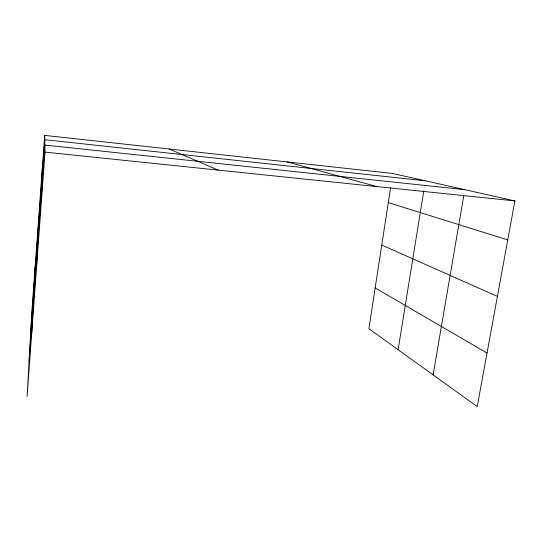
<?xml version="1.0" encoding="UTF-8"?>
<svg xmlns="http://www.w3.org/2000/svg" width="542" height="542" viewBox="0 0 542 542"><rect width="100%" height="100%" fill="white"/><g stroke="black" fill="none" stroke-linecap="round" stroke-linejoin="round"><path stroke-width="0.81" d="M41.585 198.751L42.276 168.582M36.653 266.068L38.753 216.861M31.734 333.262L35.21 265.499M44.695 135.392L31.843 311.657L27.1 396.473L45 152.119L44.695 135.392L392.781 173.481L514.9 200.926L477.211 406.608L368.892 328.716L390.599 187.62M30.603 333.831L44.776 139.714L425.423 180.818M29.078 361.06L44.871 145.066L464.806 189.666M398.113 349.726L423.797 190.852M433.105 374.888L463.81 195.493M45 152.119L514.9 200.926M287.172 161.922L376.947 186.597M388.296 202.6L507.759 239.896M169.212 149.016L218.196 170.107M381.764 245.052L497.407 296.393M375.166 287.924L487.028 353.052"/></g></svg>
